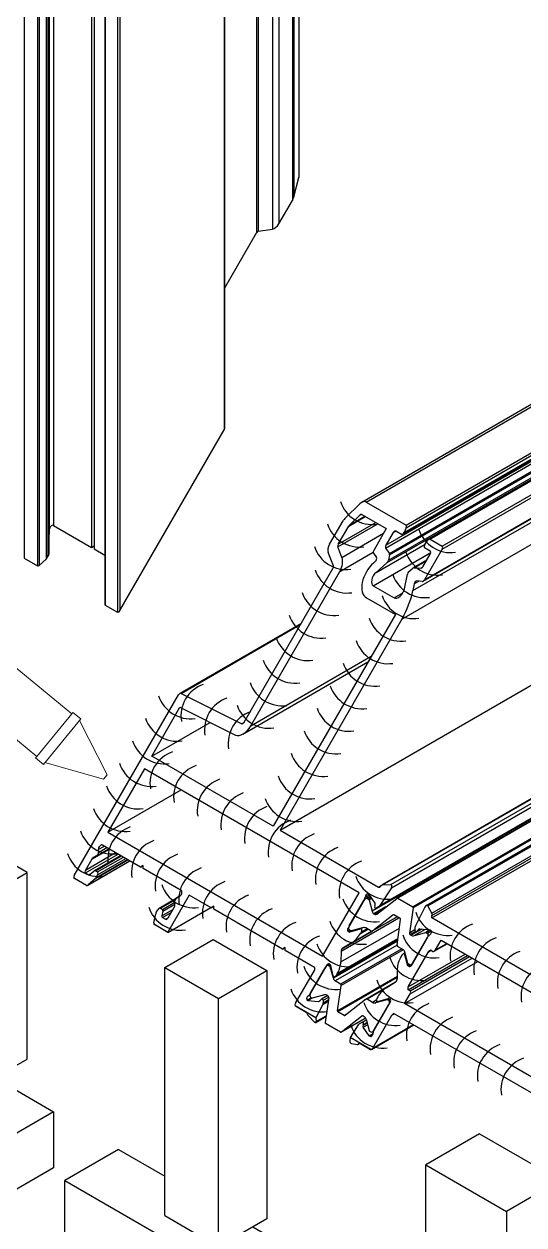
# Model space of a CAD drawing. Header units: millimetres. Extents: x 221 to 2771, y 196 to 840.
# Drawn here: x 2218.7 to 2251.6, y 642.1 to 720.9 of the extents above; entities that cross this region are included whole.
import ezdxf

# ---------------------------------------------------------------- set-up
doc = ezdxf.new("R2010")
doc.units = ezdxf.units.MM
doc.layers.add('TABLO', color=7, linetype='Continuous', lineweight=15)

# ---------------------------------------------------------------- blocks, each defined once
blk = doc.blocks.new('slikon')
at = {"layer": 'TABLO', "color": 7}
for p, q in [((-439.91, -21.74), (-440.098, -22.273)), ((-439.468, -22.496), (-440.098, -22.273)), ((-439.279, -21.963), (-439.91, -21.74)), ((-439.016, -23.862), (-439.348, -22.625)), ((-438.47, -23.716), (-438.802, -22.479)), ((-439.149, -24.093), (-445.758, -25.868)), ((-445.611, -26.415), (-439.003, -24.64)), ((-448.86, -25.897), (-445.994, -25.127)), ((-445.994, -25.127), (-443.086, -34.248)), ((-449.697, -26.158), (-461.179, -29.242)), ((-449.188, -25.916), (-449.723, -26.059)), ((-449.723, -26.059), (-449.697, -26.158)), ((-449.697, -26.158), (-448.913, -29.074)), ((-448.352, -29.029), (-449.188, -25.916)), ((-449.123, -26.16), (-448.86, -25.897)), ((-461.708, -29.407), (-464.315, -31.486)), ((-461.74, -29.287), (-461.205, -29.143)), ((-461.74, -29.287), (-460.904, -32.4)), ((-461.205, -29.143), (-461.179, -29.242)), ((-461.179, -29.242), (-460.396, -32.158)), ((-460.396, -32.158), (-448.913, -29.074)), ((-448.887, -29.173), (-448.913, -29.074)), ((-448.352, -29.029), (-448.887, -29.173)), ((-447.856, -29.883), (-447.615, -29.047)), ((-446.902, -29.677), (-447.094, -30.207)), ((-464.315, -31.486), (-464.234, -31.787)), ((-448.48, -34.401), (-448.104, -31.117)), ((-447.429, -31.447), (-447.851, -33.784)), ((-460.936, -32.28), (-464.234, -31.787)), ((-460.369, -32.256), (-460.396, -32.158)), ((-460.904, -32.4), (-460.369, -32.256)), ((-444.782, -33.59), (-443.086, -34.248)), ((-448.398, -34.378), (-448.48, -34.401))]:
    blk.add_line(p, q, dxfattribs=at)
for centre, radius, start, end in [((-439.531, -22.674), 0.755, 15.03352, 70.52037), ((-439.531, -22.674), 0.189, 15.03352, 70.52037), ((-439.198, -23.911), 0.189, 285.03352, 15.03352), ((-439.198, -23.911), 0.755, 285.03352, 15.03352), ((-448.454, -30.716), 1.868, 12.44523, 88.3697), ((-440.607, -31.977), 7.546, 163.89026, 173.45242), ((-440.003, -32.787), 7.546, 160.00953, 169.7732), ((-440.871, -29.226), 5.86, 190.7015, 228.1333), ((-448.593, -33.65), 0.755, 285.03352, 349.7732)]:
    blk.add_arc(centre, radius, start, end, dxfattribs=at)
blk = doc.blocks.new('D09191 - 3D')
at = {"color": 11, "ltscale": 0.5}
for p, q in [((953.817, 1547.351), (957.353, 1549.392)), ((962.656, 1546.33), (957.353, 1549.392)), ((959.121, 1544.289), (953.817, 1547.351)), ((953.817, 1547.351), (953.817, 1538.369)), ((959.121, 1544.289), (962.656, 1546.33)), ((962.656, 1534.082), (962.656, 1546.33)), ((959.121, 1532.041), (959.121, 1544.289)), ((948.868, 1541.226), (952.403, 1543.267)), ((953.817, 1542.451), (952.403, 1543.267)), ((971.691, 1540.094), (974.873, 1541.932)), ((974.873, 1541.932), (978.409, 1539.891)), ((953.817, 1538.369), (948.868, 1541.226)), ((948.868, 1541.226), (948.868, 1537.96)), ((971.695, 1523.798), (971.691, 1540.094)), ((971.691, 1540.094), (975.227, 1538.054)), ((975.227, 1538.054), (978.409, 1539.891)), ((978.409, 1539.891), (978.412, 1523.594)), ((948.868, 1537.96), (946.732, 1536.727)), ((948.868, 1537.96), (959.121, 1532.041)), ((975.231, 1521.757), (975.227, 1538.054)), ((946.732, 1536.727), (960.846, 1528.579)), ((946.732, 1533.053), (946.732, 1536.727)), ((959.121, 1532.041), (962.656, 1534.082)), ((960.846, 1524.905), (946.732, 1533.053)), ((960.52, 1532.849), (964.381, 1530.62)), ((964.381, 1530.62), (960.846, 1528.579)), ((964.381, 1530.62), (964.381, 1526.946)), ((992.382, 1529.17), (988.847, 1527.128)), ((992.382, 1529.17), (997.686, 1526.108)), ((960.846, 1528.579), (960.846, 1524.905)), ((968.658, 1528.151), (965.123, 1526.11)), ((968.658, 1528.151), (971.694, 1526.399)), ((988.847, 1514.88), (988.847, 1527.128)), ((988.847, 1527.128), (994.15, 1524.067)), ((964.381, 1526.946), (960.846, 1524.905)), ((965.123, 1526.11), (979.236, 1517.963)), ((965.123, 1522.436), (965.123, 1526.11)), ((997.686, 1526.108), (994.15, 1524.067)), ((997.686, 1526.108), (997.686, 1517.126)), ((994.15, 1524.067), (994.15, 1515.085)), ((971.695, 1523.798), (975.231, 1521.757)), ((978.412, 1523.594), (975.231, 1521.757)), ((979.236, 1514.288), (965.123, 1522.436)), ((977.482, 1523.057), (982.772, 1520.004)), ((982.772, 1520.004), (979.236, 1517.963)), ((982.772, 1520.004), (982.772, 1516.329)), ((979.236, 1517.963), (979.236, 1514.288)), ((997.686, 1517.126), (994.15, 1515.085)), ((997.686, 1517.126), (1002.635, 1514.269)), ((982.772, 1516.329), (979.236, 1514.288)), ((988.847, 1514.88), (986.711, 1513.648)), ((999.1, 1508.961), (988.847, 1514.88)), ((994.15, 1515.085), (999.1, 1512.228)), ((1002.635, 1514.269), (999.1, 1512.228)), ((1002.635, 1514.269), (1002.635, 1511.002)), ((986.711, 1513.648), (1000.825, 1505.5)), ((986.711, 1509.973), (986.711, 1513.648)), ((999.1, 1512.228), (999.1, 1508.961)), ((1002.635, 1511.002), (999.1, 1508.961)), ((1000.825, 1501.825), (986.711, 1509.973)), ((1000.5, 1509.77), (1004.361, 1507.541)), ((1004.361, 1507.541), (1000.825, 1505.5)), ((1004.361, 1507.541), (1004.361, 1503.866)), ((1000.825, 1505.5), (1000.825, 1501.825)), ((1004.361, 1503.866), (1000.825, 1501.825))]:
    blk.add_line(p, q, dxfattribs=at)

msp = doc.modelspace()

# ---------------------------------------------------------------- linework, layer by layer
at = {"color": 252, "linetype": 'Continuous'}
for p, q in [((2236.777, 771.134), (2236.777, 710.87)), ((2236.799, 711.033), (2236.799, 771.209)), ((2233.994, 770.117), (2233.994, 707.229)), ((2234.12, 770.133), (2234.12, 707.334)), ((2235.052, 769.937), (2235.052, 707.481)), ((2235.472, 769.991), (2235.472, 707.83)), ((2236.357, 770.502), (2236.357, 709.364)), ((2236.453, 770.59), (2236.453, 709.595)), ((2220.655, 764.361), (2220.655, 688.015)), ((2218.719, 763.846), (2218.719, 685.867)), ((2220.393, 687.518), (2220.393, 764.188)), ((2231.874, 764.256), (2231.874, 694.283)), ((2231.909, 694.401), (2231.909, 764.305)), ((2219.598, 763.339), (2219.598, 685.36)), ((2219.714, 763.321), (2219.714, 685.391)), ((2220.172, 763.392), (2220.172, 685.797)), ((2220.226, 763.41), (2220.226, 685.864)), ((2220.331, 763.471), (2220.331, 686.047)), ((2220.366, 686.165), (2220.366, 763.52)), ((2223.16, 762.916), (2223.16, 686.57)), ((2223.329, 762.818), (2223.329, 686.472)), ((2224.027, 760.81), (2224.027, 682.86)), ((2224.063, 760.761), (2224.063, 682.782)), ((2224.857, 760.303), (2224.857, 682.324)), ((2225.026, 760.303), (2225.026, 682.422)), ((2293.036, 719.612), (2240.916, 689.523)), ((2241.199, 689.551), (2293.236, 719.592)), ((2243.83, 688.033), (2295.867, 718.073)), ((2243.844, 687.863), (2295.951, 717.944)), ((2242.483, 686.531), (2295.508, 717.141)), ((2242.503, 686.709), (2295.445, 717.272)), ((2243.606, 687.436), (2295.957, 717.658)), ((2243.704, 687.552), (2295.981, 717.731)), ((2297.395, 717.163), (2245.333, 687.108)), ((2245.417, 687.116), (2297.455, 717.157)), ((2242.59, 685.581), (2295.999, 716.413)), ((2242.675, 685.727), (2295.999, 716.511)), ((2242.734, 686.174), (2295.85, 716.837)), ((2242.746, 686.076), (2295.902, 716.762)), ((2246.208, 686.66), (2298.245, 716.7)), ((2246.208, 686.464), (2298.33, 716.553)), ((2244.276, 683.731), (2298.065, 714.782)), ((2244.955, 684.352), (2298.305, 715.15)), ((2245.04, 684.442), (2298.33, 715.205)), ((2243.552, 681.863), (2298.33, 713.486)), ((2236.453, 709.595), (2236.777, 710.87)), ((2235.472, 707.83), (2236.357, 709.364)), ((2231.909, 703.619), (2233.994, 707.229)), ((2234.12, 707.334), (2235.052, 707.481)), ((2235.545, 667.995), (2298.33, 704.24)), ((2225.026, 682.422), (2231.874, 694.283)), ((2239.844, 688.505), (2240.786, 689.423)), ((2241.199, 689.551), (2243.83, 688.033)), ((2240.109, 688.031), (2240.792, 688.696)), ((2240.792, 688.696), (2240.87, 688.742)), ((2240.916, 688.735), (2242.531, 687.803)), ((2220.655, 688.015), (2223.16, 686.57)), ((2238.806, 686.773), (2239.692, 688.307)), ((2239.347, 686.616), (2241.966, 688.129)), ((2239.375, 686.778), (2241.841, 688.201)), ((2239.375, 686.778), (2240.064, 687.971)), ((2240.064, 687.971), (2241.151, 688.599)), ((2240.109, 688.031), (2241.123, 688.616)), ((2243.844, 687.863), (2243.704, 687.552)), ((2239.617, 685.915), (2242.353, 687.495)), ((2242.531, 687.803), (2241.703, 686.369)), ((2242.983, 687.542), (2242.503, 686.709)), ((2242.983, 687.542), (2243.153, 687.64)), ((2243.521, 687.427), (2243.153, 687.64)), ((2245.064, 686.766), (2245.264, 687.043)), ((2245.417, 687.116), (2246.208, 686.66)), ((2223.16, 686.57), (2223.329, 686.668)), ((2223.329, 686.472), (2224.027, 686.069)), ((2239.617, 685.915), (2239.347, 686.616)), ((2239.476, 684.994), (2241.668, 686.259)), ((2241.854, 684.928), (2245.082, 686.791)), ((2242.483, 686.531), (2242.734, 686.174)), ((2246.208, 686.464), (2245.04, 684.442)), ((2245.416, 686.333), (2245.048, 686.546)), ((2218.719, 685.867), (2219.598, 685.36)), ((2219.714, 685.391), (2220.172, 685.797)), ((2220.226, 685.864), (2220.331, 686.047)), ((2239.053, 685.354), (2238.713, 686.235)), ((2241.675, 684.051), (2245.449, 686.23)), ((2241.684, 686.19), (2241.886, 685.902)), ((2241.814, 685.657), (2241.688, 685.546)), ((2242.59, 685.581), (2241.854, 684.928)), ((2242.746, 686.076), (2242.675, 685.727)), ((2245.183, 685.734), (2244.296, 685.222)), ((2244.356, 685.238), (2245.167, 685.706)), ((2244.935, 685.305), (2245.416, 686.137)), ((2233.193, 675.091), (2239.025, 685.192)), ((2233.617, 674.846), (2239.476, 684.994)), ((2243.717, 683.852), (2243.914, 684.816)), ((2243.999, 684.963), (2244.265, 685.199)), ((2244.356, 685.238), (2244.79, 685.199)), ((2244.79, 685.199), (2244.91, 685.268)), ((2241.675, 684.051), (2243.048, 683.259)), ((2244.368, 684.182), (2244.276, 683.731)), ((2244.368, 684.182), (2244.671, 684.356)), ((2244.895, 684.336), (2244.544, 684.368)), ((2241.222, 683.268), (2243.125, 682.169)), ((2243.048, 683.259), (2243.613, 683.586)), ((2224.063, 682.782), (2224.857, 682.324)), ((2236.94, 681.581), (2228.957, 676.972)), ((2229.039, 676.982), (2236.907, 681.525)), ((2243.125, 682.169), (2235.092, 668.256)), ((2243.552, 681.863), (2235.545, 667.995)), ((2233.617, 674.846), (2241.536, 679.418)), ((2233.108, 674.309), (2241.325, 679.052)), ((2222.025, 665.022), (2228.872, 676.883)), ((2229.039, 676.982), (2233.026, 674.991)), ((2227.116, 672.861), (2228.969, 676.07)), ((2228.969, 676.07), (2232.617, 674.249)), ((2261.995, 675.793), (2242.241, 664.39)), ((2242.292, 664.406), (2261.984, 675.774)), ((2242.836, 664.427), (2261.73, 675.334)), ((2227.116, 672.861), (2230.956, 675.078)), ((2233.026, 674.991), (2233.19, 675.086)), ((2242.863, 664.211), (2261.529, 674.987)), ((2241.886, 662.889), (2261.677, 674.315)), ((2242.037, 662.977), (2261.677, 674.315)), ((2242.114, 663.054), (2261.693, 674.356)), ((2235.092, 668.256), (2227.116, 672.861)), ((2226.635, 672.028), (2224.231, 667.864)), ((2240.749, 663.88), (2226.635, 672.028)), ((2224.231, 667.864), (2229.04, 670.64)), ((2259.366, 671.239), (2245.161, 663.039)), ((2245.27, 663.022), (2259.296, 671.119)), ((2245.514, 662.398), (2258.634, 669.972)), ((2245.524, 662.54), (2258.752, 670.177)), ((2245.529, 662.231), (2258.482, 669.709)), ((2224.231, 667.864), (2238.345, 659.716)), ((2235.545, 667.995), (2242.022, 664.256)), ((2223.169, 666.09), (2224.331, 666.761)), ((2223.254, 666.18), (2224.296, 666.781)), ((2223.494, 666.319), (2224.296, 666.781)), ((2223.603, 666.724), (2223.999, 666.952)), ((2223.603, 666.724), (2223.614, 666.535)), ((2223.614, 666.535), (2224.168, 666.855)), ((2226.381, 665.578), (2223.876, 667.023)), ((2222.76, 665.382), (2224.74, 666.525)), ((2222.76, 665.186), (2224.91, 666.427)), ((2223.169, 666.09), (2222.76, 665.382)), ((2222.904, 664.376), (2225.683, 665.981)), ((2222.935, 664.399), (2225.678, 665.983)), ((2223.494, 666.319), (2223.254, 666.18)), ((2225.079, 666.329), (2223.332, 665.321)), ((2223.393, 664.805), (2225.556, 666.054)), ((2223.417, 665.329), (2225.114, 666.309)), ((2223.447, 664.872), (2225.525, 666.072)), ((2223.552, 665.251), (2225.249, 666.231)), ((2223.552, 665.055), (2225.419, 666.133)), ((2222.76, 665.186), (2222.962, 665.069)), ((2222.962, 665.069), (2223.194, 665.203)), ((2223.078, 665.1), (2223.301, 665.298)), ((2223.417, 665.329), (2223.552, 665.251)), ((2223.552, 665.055), (2223.447, 664.872)), ((2226.55, 665.676), (2226.381, 665.578)), ((2226.381, 665.578), (2226.55, 665.676)), ((2226.55, 665.48), (2226.55, 665.676)), ((2229.055, 664.034), (2226.55, 665.48)), ((2222.853, 664.36), (2222.001, 664.852)), ((2222.824, 664.371), (2222.03, 664.829)), ((2223.393, 664.805), (2222.935, 664.399)), ((2242.022, 664.256), (2242.203, 664.361)), ((2242.863, 664.211), (2242.114, 663.054)), ((2242.292, 664.406), (2242.836, 664.427)), ((2228.679, 663.484), (2227.597, 662.859)), ((2227.682, 662.867), (2228.65, 663.426)), ((2229.577, 663.733), (2228.168, 661.292)), ((2229, 663.7), (2228.755, 663.559)), ((2228.763, 663.563), (2228.999, 663.699)), ((2228.763, 663.563), (2228.931, 663.648)), ((2228.931, 663.648), (2228.951, 663.659)), ((2231.019, 662.9), (2229.577, 663.733)), ((2238.345, 659.716), (2240.749, 663.88)), ((2241.08, 663.409), (2241.085, 663.411)), ((2241.138, 663.591), (2241.411, 663.749)), ((2241.399, 663.766), (2241.343, 663.799)), ((2241.793, 663.206), (2241.399, 663.766)), ((2227.406, 662.586), (2227.512, 662.769)), ((2227.682, 662.867), (2227.817, 662.789)), ((2227.788, 662.381), (2228.509, 662.797)), ((2227.848, 662.673), (2227.788, 662.381)), ((2227.817, 662.789), (2228.635, 663.262)), ((2227.819, 662.265), (2228.393, 662.596)), ((2227.848, 662.673), (2228.635, 663.128)), ((2228.168, 661.286), (2230.991, 662.916)), ((2228.191, 662.247), (2228.6, 662.955)), ((2228.635, 663.074), (2228.635, 663.351)), ((2231.189, 662.998), (2231.019, 662.9)), ((2231.019, 662.9), (2231.189, 662.998)), ((2231.189, 662.802), (2231.189, 662.998)), ((2235.714, 660.189), (2231.189, 662.802)), ((2240.098, 661.708), (2241.06, 663.374)), ((2241.782, 663.037), (2241.793, 663.067)), ((2242.037, 662.977), (2241.886, 662.889)), ((2245.069, 662.937), (2244.442, 661.71)), ((2245.524, 662.54), (2245.27, 663.022)), ((2227.253, 661.906), (2227.375, 662.506)), ((2228.168, 661.292), (2227.26, 661.816)), ((2227.819, 662.265), (2228.021, 662.149)), ((2228.021, 662.149), (2228.191, 662.247)), ((2239.56, 660.055), (2243.355, 662.245)), ((2241.62, 661.377), (2243.24, 662.312)), ((2243.238, 662.313), (2241.641, 661.391)), ((2252.006, 658.492), (2245.529, 662.231)), ((2228.168, 661.286), (2227.289, 661.793)), ((2228.168, 661.292), (2228.168, 661.286)), ((2239.545, 659.347), (2243.392, 661.568)), ((2239.677, 660.258), (2241.598, 661.366)), ((2240.014, 661.561), (2240.054, 661.585)), ((2240.014, 661.365), (2240.127, 661.431)), ((2240.014, 661.365), (2240.096, 661.318)), ((2240.096, 661.318), (2240.229, 661.394)), ((2240.153, 661.314), (2240.834, 661.516)), ((2240.153, 661.314), (2240.348, 661.426)), ((2240.283, 660.624), (2241.559, 661.361)), ((2240.829, 661.21), (2241.32, 661.493)), ((2240.89, 661.316), (2240.829, 661.21)), ((2240.834, 661.516), (2240.962, 661.591)), ((2240.89, 661.316), (2241.258, 661.529)), ((2244.414, 661.605), (2244.414, 661.43)), ((2244.534, 661.361), (2244.781, 661.504)), ((2244.594, 661.414), (2244.754, 661.506)), ((2244.594, 661.414), (2244.614, 661.439)), ((2244.614, 661.439), (2244.734, 661.508)), ((2244.734, 661.508), (2245.416, 661.447)), ((2245.416, 661.447), (2245.472, 661.415)), ((2235.884, 660.287), (2235.714, 660.189)), ((2235.714, 660.189), (2235.884, 660.287)), ((2235.884, 660.091), (2235.884, 660.287)), ((2239.165, 658.385), (2243.279, 660.76)), ((2239.25, 658.475), (2243.285, 660.805)), ((2239.311, 658.582), (2243.296, 660.882)), ((2240.283, 660.624), (2239.677, 660.258)), ((2245.266, 660.992), (2244.2, 659.145)), ((2245.685, 660.043), (2246.54, 660.537)), ((2245.769, 660.133), (2246.137, 660.77)), ((2245.769, 660.133), (2246.505, 660.557)), ((2246.137, 660.77), (2260.251, 652.622)), ((2237.807, 658.981), (2235.884, 660.091)), ((2239.56, 660.055), (2239.545, 659.347)), ((2243.549, 659.782), (2243.488, 659.675)), ((2243.76, 659.944), (2243.634, 659.871)), ((2243.734, 659.867), (2243.775, 659.891)), ((2243.813, 659.572), (2243.734, 659.867)), ((2243.813, 659.572), (2243.854, 659.596)), ((2243.915, 659.142), (2243.813, 659.572)), ((2243.973, 657.708), (2245.303, 660.01)), ((2243.973, 657.708), (2247.707, 659.863)), ((2243.973, 657.512), (2247.877, 659.765)), ((2244.101, 657.438), (2248.004, 659.692)), ((2244.101, 657.242), (2248.174, 659.594)), ((2245.303, 660.01), (2245.472, 660.108)), ((2245.472, 660.108), (2245.6, 660.035)), ((2236.563, 656.63), (2237.807, 658.785)), ((2237.553, 657.299), (2238.514, 658.965)), ((2238.599, 659.112), (2238.769, 659.21)), ((2238.852, 659.162), (2238.769, 659.21)), ((2239.048, 658.424), (2238.884, 659.115)), ((2243.253, 658.909), (2243.239, 658.202)), ((2243.733, 656.605), (2248.542, 659.382)), ((2243.915, 659.142), (2244.004, 659.193)), ((2243.947, 659.095), (2244.06, 659.16)), ((2244.03, 659.047), (2243.947, 659.095)), ((2244.03, 659.047), (2244.2, 659.145)), ((2244.171, 659.172), (2244.238, 659.211)), ((2239.311, 658.582), (2239.25, 658.475)), ((2243.122, 657.999), (2242.516, 657.632)), ((2237.404, 657.123), (2237.51, 657.184)), ((2237.533, 657.264), (2237.536, 657.266)), ((2238.683, 657.137), (2238.265, 656.896)), ((2243.733, 656.605), (2244.101, 657.242)), ((2244.101, 657.438), (2243.973, 657.512)), ((2237.908, 655.669), (2236.539, 656.459)), ((2237.275, 656.028), (2236.568, 656.437)), ((2237.327, 656.842), (2237.609, 657.005)), ((2237.327, 656.842), (2237.383, 656.809)), ((2237.383, 656.809), (2237.691, 656.987)), ((2237.383, 656.809), (2238.065, 656.748)), ((2238.357, 656.546), (2237.908, 655.669)), ((2238.065, 656.748), (2238.185, 656.818)), ((2238.185, 656.818), (2238.205, 656.843)), ((2238.357, 656.546), (2238.706, 656.747)), ((2238.385, 656.827), (2238.745, 657.034)), ((2238.385, 656.651), (2238.719, 656.844)), ((2238.385, 656.827), (2238.385, 656.651)), ((2242.785, 656.695), (2241.719, 654.848)), ((2241.97, 657.047), (2241.909, 656.94)), ((2241.965, 656.74), (2242.646, 656.943)), ((2242.703, 656.939), (2242.785, 656.891)), ((2257.847, 648.458), (2243.733, 656.605)), ((2237.812, 655.398), (2237.413, 655.796)), ((2237.901, 655.369), (2238.566, 655.753)), ((2237.908, 655.669), (2237.925, 655.433)), ((2237.925, 655.433), (2238.574, 655.807)), ((2240.913, 655.367), (2241.213, 655.54)), ((2241.654, 653.691), (2242.899, 655.846)), ((2242.899, 655.846), (2243.068, 655.944)), ((2243.068, 655.944), (2257.606, 647.551)), ((2240.684, 655.203), (2240.149, 654.375)), ((2240.913, 655.367), (2240.762, 655.28)), ((2241.006, 655.19), (2241.267, 655.341)), ((2241.006, 655.051), (2241.299, 655.221)), ((2241.006, 655.19), (2241.017, 655.219)), ((2241.399, 654.491), (2241.006, 655.051)), ((2241.017, 655.219), (2241.262, 655.361)), ((2241.569, 653.601), (2244.348, 655.205)), ((2241.626, 654.763), (2241.696, 654.804)), ((2241.654, 653.691), (2244.313, 655.226)), ((2240.149, 654.375), (2240.132, 654.159)), ((2241.518, 653.585), (2240.149, 654.375)), ((2240.246, 653.993), (2240.645, 653.93)), ((2240.676, 653.935), (2240.788, 654)), ((2240.699, 653.972), (2240.766, 654.011)), ((2240.782, 654.004), (2241.489, 653.596)), ((2241.399, 654.491), (2241.658, 654.64)), ((2241.456, 654.458), (2241.399, 654.491)), ((2241.456, 654.458), (2241.626, 654.556))]:
    msp.add_line(p, q, dxfattribs=at)
at = {"color": 32, "linetype": 'Continuous'}
for p, q in [((2261.633, 674.248), (2241.595, 662.68)), ((2261.309, 673.958), (2243.229, 663.521)), ((2261.223, 673.882), (2243.285, 663.526)), ((2259.746, 671.897), (2244.265, 662.961)), ((2259.675, 671.775), (2244.288, 662.892)), ((2241.08, 663.409), (2240.014, 661.561)), ((2241.47, 663.665), (2241.173, 663.493)), ((2241.497, 663.626), (2241.286, 663.505)), ((2241.286, 663.505), (2241.374, 663.454)), ((2241.548, 663.554), (2241.374, 663.454)), ((2241.57, 663.523), (2241.396, 663.423)), ((2241.396, 663.423), (2241.595, 662.68)), ((2241.899, 662.483), (2243.215, 663.511)), ((2243.285, 663.526), (2244.265, 662.961)), ((2242.506, 662.957), (2241.719, 662.503)), ((2242.088, 662.631), (2241.793, 662.461)), ((2244.288, 662.892), (2244.055, 661.238)), ((2242.957, 662.419), (2241.641, 661.391)), ((2241.719, 662.503), (2241.793, 662.461)), ((2242.985, 662.435), (2242.957, 662.419)), ((2243.448, 662.191), (2243.028, 662.434)), ((2243.238, 660.469), (2243.47, 662.123)), ((2240.187, 661.396), (2240.098, 661.447)), ((2240.967, 661.592), (2240.224, 661.393)), ((2241.536, 661.369), (2241.182, 661.573)), ((2244.414, 661.445), (2244.055, 661.238)), ((2244.457, 661.348), (2244.089, 661.136)), ((2244.089, 661.136), (2244.162, 661.093)), ((2244.862, 661.497), (2244.162, 661.093)), ((2245.077, 661.478), (2244.378, 661.074)), ((2244.378, 661.074), (2245.12, 661.273)), ((2245.419, 661.445), (2245.12, 661.273)), ((2245.441, 661.433), (2245.158, 661.27)), ((2245.158, 661.27), (2245.246, 661.219)), ((2245.504, 661.368), (2245.246, 661.219)), ((2243.272, 660.708), (2239.05, 658.271)), ((2243.236, 660.44), (2239.174, 658.094)), ((2243.625, 660.162), (2243.272, 660.366)), ((2244.284, 659.292), (2245.246, 660.957)), ((2243.544, 660.209), (2239.527, 657.89)), ((2243.648, 660.147), (2239.561, 657.787)), ((2243.948, 659.243), (2243.749, 659.986)), ((2238.599, 659.112), (2237.533, 657.264)), ((2238.807, 659.188), (2238.628, 659.084)), ((2238.854, 659.161), (2238.741, 659.095)), ((2238.829, 659.045), (2238.741, 659.095)), ((2238.892, 659.081), (2238.829, 659.045)), ((2238.901, 659.043), (2238.851, 659.014)), ((2239.05, 658.271), (2238.851, 659.014)), ((2244.058, 659.161), (2243.97, 659.212)), ((2239.527, 657.89), (2239.174, 658.094)), ((2243.243, 658.393), (2239.329, 656.134)), ((2243.241, 658.311), (2239.351, 656.065)), ((2243.141, 658.013), (2241.179, 656.88)), ((2237.679, 656.984), (2238.421, 657.183)), ((2238.636, 657.163), (2238.71, 657.121)), ((2239.329, 656.134), (2239.561, 657.787)), ((2242.365, 657.524), (2241.263, 656.888)), ((2237.553, 657.038), (2237.641, 656.987)), ((2238.744, 657.018), (2238.511, 655.364)), ((2241.158, 656.866), (2239.842, 655.838)), ((2241.617, 656.684), (2241.263, 656.888)), ((2241.874, 656.832), (2241.617, 656.684)), ((2241.739, 654.883), (2242.701, 656.548)), ((2242.575, 656.864), (2241.832, 656.665)), ((2241.96, 656.739), (2241.832, 656.665)), ((2242.704, 656.938), (2242.575, 656.864)), ((2242.726, 656.926), (2242.612, 656.86)), ((2242.701, 656.81), (2242.612, 656.86)), ((2242.806, 656.871), (2242.701, 656.81)), ((2239.771, 655.823), (2239.351, 656.065)), ((2239.57, 654.736), (2241.17, 655.66)), ((2239.584, 654.745), (2240.9, 655.773)), ((2241.17, 655.661), (2239.584, 654.745)), ((2239.967, 655.936), (2239.771, 655.823)), ((2240.942, 655.797), (2240.9, 655.773)), ((2241.006, 655.796), (2241.079, 655.753)), ((2241.204, 655.576), (2241.403, 654.834)), ((2239.542, 654.726), (2238.515, 655.318)), ((2239.519, 654.733), (2238.539, 655.299)), ((2241.424, 654.803), (2241.513, 654.752))]:
    msp.add_line(p, q, dxfattribs=at)
at = {"color": 252, "linetype": 'Continuous', "flags": 128}
for points in [[(2237.812, 655.398), (2237.832, 655.381), (2237.854, 655.369), (2237.874, 655.364), (2237.892, 655.366), (2237.908, 655.374), (2237.918, 655.389), (2237.924, 655.409), (2237.925, 655.433)], [(2240.782, 654.004), (2240.768, 654.011), (2240.754, 654.015), (2240.74, 654.015), (2240.728, 654.013), (2240.718, 654.007), (2240.709, 653.998), (2240.703, 653.986), (2240.699, 653.972)]]:
    msp.add_lwpolyline(points, dxfattribs=at)
at = {"color": 7}
for centre, start, end in [((2241.609, 690.273), 198.05739, 278.11961), ((2240.754, 688.793), 198.05739, 278.11961), ((2246.765, 688.428), 198.05739, 278.11961), ((2239.899, 687.312), 198.05739, 278.11961), ((2245.91, 686.947), 198.05739, 278.11961), ((2239.951, 685.772), 198.05739, 278.11961), ((2245.055, 685.467), 198.05739, 278.11961), ((2239.096, 684.291), 198.05739, 278.11961), ((2244.351, 684.092), 198.05739, 278.11961), ((2238.242, 682.811), 198.05739, 278.11961), ((2243.497, 682.612), 198.05739, 278.11961), ((2237.387, 681.331), 198.05739, 278.11961), ((2242.642, 681.131), 198.05739, 278.11961), ((2236.532, 679.85), 198.05739, 278.11961), ((2241.787, 679.651), 198.05739, 278.11961), ((2235.678, 678.37), 198.05739, 278.11961), ((2229.653, 677.514), 198.05739, 278.11961), ((2231.231, 675.498), 109.26769, 189.3299), ((2240.933, 678.171), 198.05739, 278.11961), ((2232.784, 674.601), 109.26769, 189.3299), ((2234.823, 676.889), 198.05739, 278.11961), ((2240.078, 676.69), 198.05739, 278.11961), ((2228.798, 676.033), 198.05739, 278.11961), ((2234.338, 673.704), 109.26769, 189.3299), ((2239.223, 675.21), 198.05739, 278.11961), ((2227.943, 674.553), 198.05739, 278.11961), ((2229.197, 671.06), 109.26769, 189.3299), ((2238.369, 673.729), 198.05739, 278.11961), ((2227.088, 673.073), 198.05739, 278.11961), ((2230.751, 670.163), 109.26769, 189.3299), ((2232.304, 669.267), 109.26769, 189.3299), ((2237.514, 672.249), 198.05739, 278.11961), ((2226.234, 671.592), 198.05739, 278.11961), ((2233.858, 668.37), 109.26769, 189.3299), ((2236.659, 670.769), 198.05739, 278.11961), ((2225.379, 670.112), 198.05739, 278.11961), ((2235.411, 667.473), 109.26769, 189.3299), ((2226.43, 666.136), 109.26769, 189.3299), ((2236.965, 666.576), 109.26769, 189.3299), ((2224.524, 668.632), 198.05739, 278.11961), ((2238.519, 665.679), 109.26769, 189.3299), ((2227.983, 665.239), 109.26769, 189.3299), ((2240.072, 664.782), 109.26769, 189.3299), ((2223.67, 667.151), 198.05739, 278.11961), ((2229.537, 664.342), 109.26769, 189.3299), ((2241.626, 663.885), 109.26769, 189.3299), ((2231.09, 663.445), 109.26769, 189.3299), ((2242.621, 665.658), 198.05739, 278.11961), ((2229.867, 665.103), 198.05739, 278.11961), ((2232.644, 662.548), 109.26769, 189.3299), ((2234.198, 661.651), 109.26769, 189.3299), ((2241.766, 664.178), 198.05739, 278.11961), ((2229.012, 663.623), 198.05739, 278.11961), ((2235.751, 660.754), 109.26769, 189.3299), ((2246.558, 663.287), 198.05739, 278.11961), ((2237.305, 659.858), 109.26769, 189.3299), ((2240.911, 662.698), 198.05739, 278.11961), ((2248.923, 659.753), 109.26769, 189.3299), ((2238.858, 658.961), 109.26769, 189.3299), ((2245.703, 661.806), 198.05739, 278.11961), ((2240.057, 661.217), 198.05739, 278.11961), ((2250.477, 658.856), 109.26769, 189.3299), ((2244.849, 660.326), 198.05739, 278.11961), ((2252.03, 657.959), 109.26769, 189.3299), ((2239.202, 659.737), 198.05739, 278.11961), ((2253.584, 657.062), 109.26769, 189.3299), ((2243.994, 658.846), 198.05739, 278.11961), ((2238.347, 658.257), 198.05739, 278.11961), ((2243.139, 657.365), 198.05739, 278.11961), ((2246.053, 654.528), 109.26769, 189.3299), ((2247.606, 653.631), 109.26769, 189.3299), ((2242.284, 655.885), 198.05739, 278.11961), ((2249.16, 652.734), 109.26769, 189.3299), ((2250.713, 651.837), 109.26769, 189.3299), ((2252.267, 650.94), 109.26769, 189.3299)]:
    msp.add_arc(centre, 2.199, start, end, dxfattribs=at)
at = {"color": 252, "linetype": 'Continuous'}
for centre, radius, start, end in [((2222.102, 664.952), 0.143, 224.60512, 239.4243), ((2222.868, 664.444), 0.0854, 239.05418, 259.96405), ((2227.361, 661.916), 0.143, 224.60449, 239.42389), ((2236.641, 656.56), 0.143, 224.60449, 239.42389), ((2237.173, 655.871), 0.188, 9.2252, 57.08357), ((2237.552, 655.934), 0.196, 189.84839, 224.89296), ((2240.3, 654.152), 0.168, 177.66516, 251.02736), ((2240.653, 653.976), 0.0464, 260.04051, 355.65858), ((2241.533, 653.669), 0.0854, 239.05473, 259.96425)]:
    msp.add_arc(centre, radius, start, end, dxfattribs=at)
at = {"color": 32, "linetype": 'Continuous'}
for centre, radius, start, end in [((2238.59, 655.384), 0.0994, 221.5205, 239.18997), ((2239.547, 654.779), 0.0532, 238.50772, 265.38172)]:
    msp.add_arc(centre, radius, start, end, dxfattribs=at)
at = {"color": 252, "linetype": 'Continuous'}
for centre, major_axis, start_param, end_param in [((2236.399, 710.802), (0.283, 0.49), 5.166215, 5.497828), ((2236.075, 709.527), (0.283, 0.49), 4.71243, 5.166215), ((2235.189, 707.994), (0.283, 0.49), 3.577966, 4.71243), ((2234.079, 707.18), (0.085, 0.147), 0.436373, 1.570837), ((2231.789, 694.332), (0.085, 0.147), 4.71243, 5.497828), ((2240.916, 689.062), (0.283, 0.49), 0.000041, 1.117051), ((2240.831, 688.588), (0.085, 0.147), 0.000041, 1.117051), ((2220.542, 687.819), (0.113, 0.196), 0.000041, 1.980919), ((2239.974, 688.143), (0.283, 0.49), 1.117051, 1.570837), ((2240.148, 687.922), (0.085, 0.147), 1.117051, 1.570837), ((2243.745, 687.886), (0.085, 0.147), 4.886963, 6.283226), ((2220.273, 687.449), (0.085, 0.147), 4.814244, 5.560492), ((2243.068, 687.493), (0.085, 0.147), 0.000041, 1.570837), ((2243.606, 687.574), (0.085, 0.147), 3.141633, 4.886963), ((2245.333, 686.969), (0.085, 0.147), 0.000041, 1.396304), ((2239.089, 686.61), (0.283, 0.49), 1.570837, 2.705301), ((2239.46, 686.729), (0.085, 0.147), 1.570837, 2.705301), ((2241.788, 686.32), (0.085, 0.147), 1.570837, 2.879834), ((2242.587, 686.66), (0.085, 0.147), 1.570837, 2.879834), ((2245.133, 686.693), (0.085, 0.147), 1.396304, 3.141633), ((2245.331, 686.186), (0.085, 0.147), 4.71243, 6.283226), ((2246.123, 686.513), (0.085, 0.147), 4.71243, 6.283226), ((2220.141, 685.913), (0.085, 0.147), 4.188831, 4.71243), ((2220.246, 686.096), (0.085, 0.147), 4.71243, 5.497828), ((2238.94, 685.24), (0.509, 0.882), 4.766219, 5.846894), ((2241.958, 684.541), (0.735, 1.274), 1.047238, 3.141633), ((2241.782, 685.773), (0.085, 0.147), 4.188831, 6.021427), ((2242.559, 685.696), (0.085, 0.147), 4.188831, 5.236028), ((2242.63, 686.045), (0.085, 0.147), 5.236028, 6.021427), ((2219.683, 685.507), (0.085, 0.147), 3.141633, 4.188831), ((2238.94, 685.241), (0.085, 0.147), 4.71243, 5.846894), ((2241.958, 684.541), (0.283, 0.49), 1.047238, 3.141633), ((2244.03, 684.847), (0.085, 0.147), 1.047238, 2.094436), ((2244.296, 685.083), (0.085, 0.147), 0.26184, 1.047238), ((2244.85, 685.354), (0.085, 0.147), 3.403433, 4.71243), ((2244.484, 684.213), (0.085, 0.147), 0.26184, 2.094436), ((2244.955, 684.491), (0.085, 0.147), 3.403433, 4.71243), ((2243.33, 683.749), (0.283, 0.49), 3.141633, 5.236028), ((2241.572, 683.006), (1.98, 3.429), 4.71243, 5.236028), ((2224.147, 682.929), (0.085, 0.147), 2.356235, 3.141633), ((2224.941, 682.471), (0.085, 0.147), 3.141633, 4.71243), ((2228.957, 676.834), (0.085, 0.147), 0.034947, 1.570837), ((2233.108, 675.14), (0.509, 0.882), 3.17654, 4.71243), ((2233.108, 675.14), (0.085, 0.147), 3.17654, 4.71243), ((2223.494, 666.457), (0.085, 0.147), 3.927031, 5.560492), ((2223.763, 666.827), (0.113, 0.196), 0.000041, 2.418899), ((2223.254, 666.042), (0.085, 0.147), 0.785439, 1.570837), ((2222.11, 664.973), (0.085, 0.147), 1.570837, 2.792567), ((2222.845, 665.333), (0.085, 0.147), 1.570837, 3.141633), ((2223.047, 665.216), (0.085, 0.147), 3.141633, 4.188831), ((2223.332, 665.182), (0.085, 0.147), 0.000041, 1.047238), ((2223.467, 665.104), (0.085, 0.147), 4.71243, 6.283226), ((2222.904, 664.515), (0.085, 0.147), 3.490699, 4.188831), ((2223.362, 664.921), (0.085, 0.147), 4.188831, 4.71243), ((2242.107, 664.403), (0.085, 0.147), 3.141633, 4.522114), ((2242.241, 664.251), (0.085, 0.147), 0.349106, 1.380521), ((2242.785, 664.272), (0.085, 0.147), 4.625163, 6.632292), ((2228.755, 663.42), (0.085, 0.147), 0.722775, 2.356235), ((2228.941, 663.838), (0.113, 0.196), 3.864368, 6.283226), ((2240.939, 663.49), (0.141, 0.245), 4.71243, 5.435164), ((2241.258, 663.652), (0.085, 0.147), 0.000041, 2.293571), ((2227.597, 662.72), (0.085, 0.147), 0.000041, 1.570837), ((2227.732, 662.642), (0.085, 0.147), 5.236028, 6.283226), ((2228.515, 663.004), (0.085, 0.147), 4.71243, 5.497828), ((2241.886, 663.028), (0.085, 0.147), 1.832636, 3.927031), ((2241.689, 663.076), (0.085, 0.147), 4.974229, 6.021427), ((2242.037, 663.115), (0.085, 0.147), 3.927031, 4.625163), ((2245.161, 662.901), (0.085, 0.147), 5.93416, 7.941289), ((2227.368, 661.937), (0.085, 0.147), 2.094436, 2.792567), ((2227.491, 662.537), (0.085, 0.147), 1.570837, 2.094436), ((2227.904, 662.412), (0.085, 0.147), 2.094436, 3.141633), ((2228.106, 662.296), (0.085, 0.147), 3.141633, 4.71243), ((2245.614, 662.378), (0.085, 0.147), 1.761153, 3.141633), ((2245.415, 662.419), (0.085, 0.147), 4.902745, 5.93416), ((2240.098, 661.512), (0.085, 0.147), 1.570837, 3.141633), ((2240.181, 661.464), (0.085, 0.147), 3.141633, 3.689667), ((2240.263, 661.536), (0.566, 0.98), 3.951466, 4.71243), ((2240.806, 661.365), (0.085, 0.147), 4.71243, 6.831259), ((2244.534, 661.674), (0.085, 0.147), 1.658103, 2.356235), ((2244.534, 661.499), (0.085, 0.147), 2.356235, 4.45063), ((2244.674, 661.354), (0.085, 0.147), 0.26184, 1.309038), ((2245.408, 660.91), (0.141, 0.245), 0.848103, 1.570837), ((2245.388, 661.268), (0.085, 0.147), 3.989695, 6.283226), ((2239.68, 660.121), (0.085, 0.147), 0.809873, 2.331801), ((2244.053, 659.348), (0.566, 0.98), 1.570837, 2.331801), ((2243.634, 659.733), (0.085, 0.147), 6.089884, 7.854022), ((2245.388, 659.961), (0.085, 0.147), 0.000041, 1.570837), ((2245.685, 660.182), (0.085, 0.147), 3.141633, 4.71243), ((2237.723, 658.834), (0.085, 0.147), 4.71243, 6.283226), ((2238.684, 659.063), (0.085, 0.147), 0.000041, 1.570837), ((2238.767, 659.015), (0.085, 0.147), 5.735193, 6.283226), ((2238.746, 658.908), (0.566, 0.98), 4.71243, 5.473393), ((2244.032, 659.242), (0.085, 0.147), 2.5936, 3.141633), ((2244.115, 659.194), (0.085, 0.147), 3.141633, 4.71243), ((2239.165, 658.524), (0.085, 0.147), 2.5936, 4.71243), ((2243.119, 658.136), (0.085, 0.147), 3.951466, 5.473393), ((2237.411, 656.989), (0.085, 0.147), 0.848103, 3.141633), ((2237.391, 657.346), (0.141, 0.245), 3.989695, 4.71243), ((2242.536, 656.72), (0.566, 0.98), 0.809873, 1.570837), ((2244.058, 657.659), (0.085, 0.147), 1.570837, 3.141633), ((2244.016, 657.291), (0.085, 0.147), 4.71243, 6.283226), ((2236.648, 656.581), (0.085, 0.147), 1.570837, 2.792567), ((2238.125, 656.903), (0.085, 0.147), 3.403433, 4.45063), ((2238.265, 656.757), (0.085, 0.147), 5.497828, 7.592223), ((2238.265, 656.582), (0.085, 0.147), 4.799696, 5.497828), ((2241.993, 656.891), (0.085, 0.147), 1.570837, 3.689667), ((2242.618, 656.792), (0.085, 0.147), 0.000041, 0.548074), ((2242.701, 656.744), (0.085, 0.147), 4.71243, 6.283226), ((2242.983, 655.797), (0.085, 0.147), 0.000041, 1.570837), ((2240.762, 655.141), (0.085, 0.147), 0.785439, 1.48357), ((2240.913, 655.229), (0.085, 0.147), 4.974229, 7.068624), ((2241.109, 655.18), (0.085, 0.147), 1.832636, 2.879834), ((2241.86, 654.766), (0.141, 0.245), 1.570837, 2.293571), ((2241.541, 654.605), (0.085, 0.147), 3.141633, 5.435164), ((2241.569, 653.74), (0.085, 0.147), 3.490699, 4.71243)]:
    msp.add_ellipse(centre, major_axis=major_axis, ratio=0.577335, start_param=start_param, end_param=end_param, dxfattribs=at)
at = {"color": 32, "linetype": 'Continuous'}
for centre, major_axis, start_param, end_param in [((2241.173, 663.309), (0.113, 0.196), 0.000041, 1.570837), ((2241.315, 663.351), (0.059, 0.103), 5.759627, 6.283226), ((2243.229, 663.428), (0.0566, 0.098), 0.000041, 0.959972), ((2242.059, 663.091), (0.339, 0.588), 2.618035, 3.141633), ((2244.209, 662.863), (0.0566, 0.098), 5.323177, 6.283226), ((2241.878, 662.608), (0.085, 0.147), 3.141633, 4.101564), ((2242.971, 662.336), (0.0566, 0.098), 0.000041, 0.959972), ((2243.392, 662.093), (0.0566, 0.098), 5.323295, 6.283226), ((2240.212, 661.643), (0.113, 0.196), 1.570837, 3.141633), ((2240.246, 661.499), (0.059, 0.103), 3.141633, 3.665232), ((2240.843, 660.985), (0.339, 0.588), 0.000041, 0.523639), ((2241.62, 661.515), (0.085, 0.147), 3.141633, 4.101564), ((2244.174, 661.283), (0.085, 0.147), 2.181702, 3.141633), ((2244.502, 661.681), (0.339, 0.588), 3.141633, 3.665232), ((2245.099, 661.167), (0.059, 0.103), 0.000041, 0.523639), ((2245.133, 661.023), (0.113, 0.196), 4.71243, 6.283226), ((2243.356, 660.513), (0.085, 0.147), 2.181702, 3.141633), ((2243.286, 659.574), (0.339, 0.588), 5.759627, 6.283226), ((2238.628, 658.9), (0.113, 0.196), 0.000041, 1.570837), ((2238.77, 658.942), (0.059, 0.103), 5.759627, 6.283226), ((2244.029, 659.315), (0.059, 0.103), 2.618035, 3.141633), ((2244.171, 659.357), (0.113, 0.196), 3.141633, 4.71243), ((2239.513, 658.682), (0.339, 0.588), 2.618035, 3.141633), ((2239.443, 657.743), (0.085, 0.147), 5.323295, 6.283226), ((2237.666, 657.234), (0.113, 0.196), 1.570837, 3.141633), ((2238.297, 656.576), (0.339, 0.588), 0.000041, 0.523639), ((2238.625, 656.974), (0.085, 0.147), 5.323295, 6.283226), ((2237.7, 657.09), (0.059, 0.103), 3.141633, 3.665232), ((2241.179, 656.741), (0.085, 0.147), 0.000041, 0.959972), ((2241.956, 657.272), (0.339, 0.588), 3.141633, 3.665232), ((2242.553, 656.758), (0.059, 0.103), 0.000041, 0.523639), ((2242.587, 656.614), (0.113, 0.196), 4.71243, 6.283226), ((2239.407, 656.163), (0.0566, 0.098), 2.181702, 3.141633), ((2239.828, 655.921), (0.0566, 0.098), 3.141633, 4.101564), ((2240.921, 655.649), (0.085, 0.147), 0.000041, 0.959972), ((2240.74, 655.165), (0.339, 0.588), 5.759627, 6.283226), ((2238.59, 655.394), (0.0566, 0.098), 2.181702, 2.71301), ((2239.57, 654.828), (0.0566, 0.098), 3.570256, 4.101682), ((2241.484, 654.906), (0.059, 0.103), 2.618035, 3.141633), ((2241.626, 654.948), (0.113, 0.196), 3.141633, 4.71243)]:
    msp.add_ellipse(centre, major_axis=major_axis, ratio=0.577335, start_param=start_param, end_param=end_param, dxfattribs=at)

# ---------------------------------------------------------------- block references
at = {"xscale": -1.200000000000003, "yscale": 1.2, "zscale": 1.2, "rotation": 335.6376382777677}
msp.add_blockref('slikon', (1732.199, 935.888), dxfattribs=at)
msp.add_blockref('D09191 - 3D', (1256.274, -881.116))

doc.saveas('drawing.dxf')
